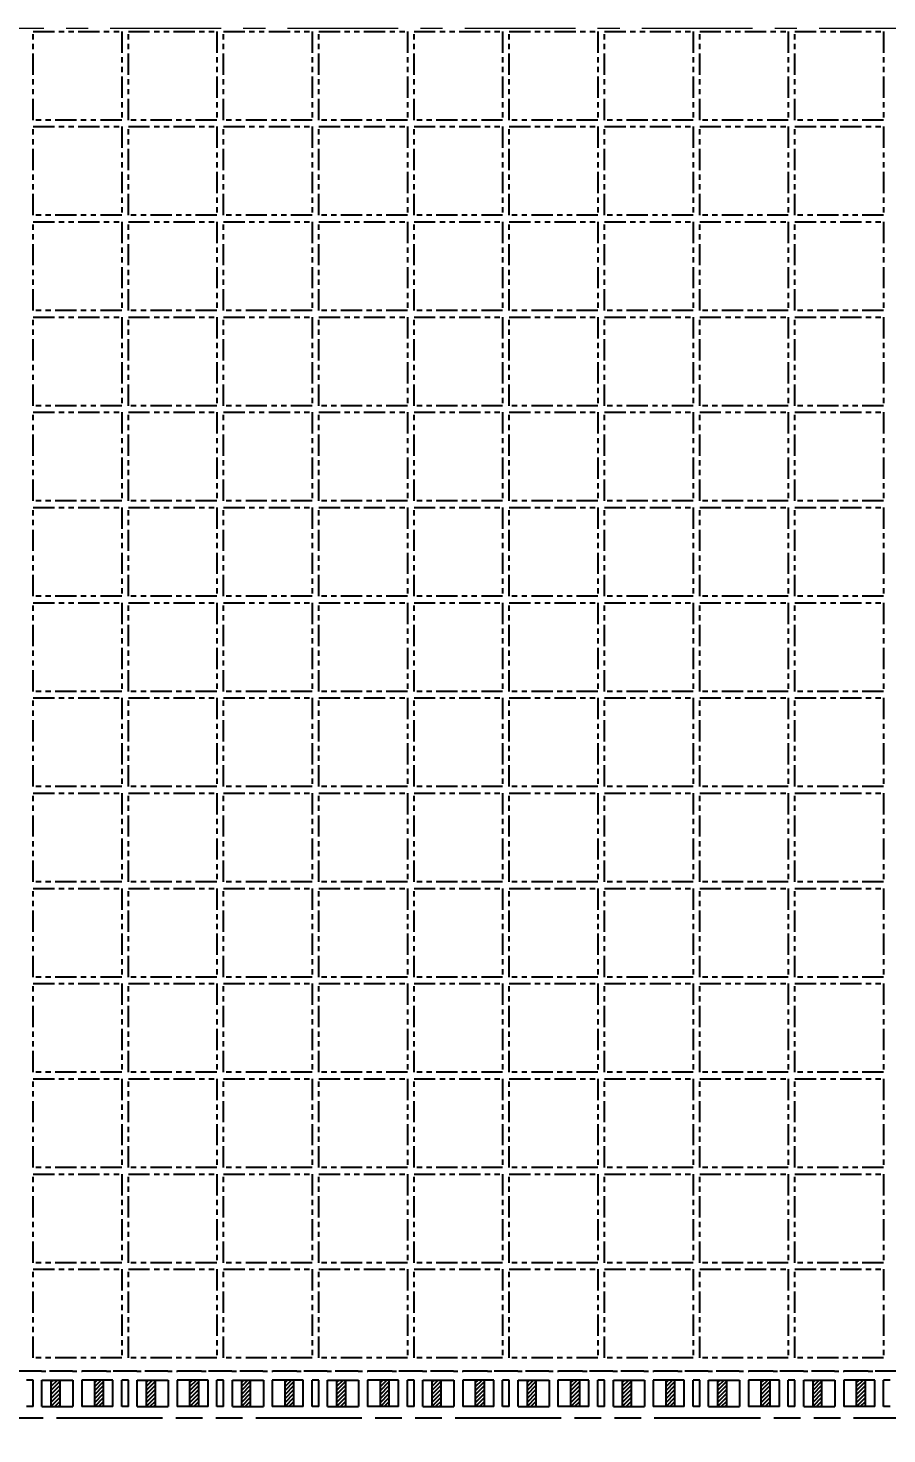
# Model space of a CAD drawing. Extents: x -338 to -53, y 67 to 196.
# Drawn here: x -192.48 to -173.09, y 116.31 to 148.05 of the extents above; entities that cross this region are included whole.
import ezdxf

# ---------------------------------------------------------------- set-up
doc = ezdxf.new("R2010")
doc.units = 0
for name, pattern in [('ACAD_ISO09W100', [45, 24, -3, 6, -3, 6, -3]), ('CENTER', [2, 1.25, -0.25, 0.25, -0.25]), ('HIDDEN', [0.375, 0.25, -0.125])]:
    doc.linetypes.add(name, pattern=pattern)
doc.layers.add('Center', color=1, linetype='CENTER', lineweight=0)
for name, color, linetype in [('dimension', 3, 'Continuous'), ('Etched Area', 4, 'Continuous'), ('Hidden', 4, 'HIDDEN'), ('Molding Line', 5, 'ACAD_ISO09W100'), ('PKG Line', 2, 'ACAD_ISO09W100')]:
    doc.layers.add(name, color=color, linetype=linetype)
doc.styles.add('SIMPLEX', font='SIMPLEX')
doc.dimstyles.new('1', dxfattribs={"dimtxt": 1, "dimasz": 1, "dimexe": 0.3, "dimexo": 0.3, "dimgap": 0.3, "dimtad": 0, "dimdec": 3, "dimzin": 1, "dimdsep": 46, "dimtxsty": 'SIMPLEX', "dimcen": 0, "dimclrd": 256, "dimclre": 256, "dimclrt": 7, "dimadec": 0, "dimazin": 1, "dimtm": 1.25, "dimtfac": 1, "dimtdec": 3, "dimtmove": 0, "dimatfit": 0, "dimfxl": 1, "dimtolj": 1, "dimtzin": 0, "dimlwd": -1, "dimlwe": -1, "dimarcsym": 1})
pattern_1 = [(45, (346.30187, 309.09846), (-0.0449012806, 0.0449012806), [])]
pattern_2 = [(45, (348.45187, 309.09846), (-0.0449012806, 0.0449012806), [])]
pattern_3 = [(45, (350.60187, 309.09846), (-0.0449012806, 0.0449012806), [])]
pattern_4 = [(45, (352.75187, 309.09846), (-0.0449012806, 0.0449012806), [])]
pattern_5 = [(45, (354.90187, 309.09846), (-0.0449012806, 0.0449012806), [])]
pattern_6 = [(45, (357.05187, 309.09846), (-0.0449012806, 0.0449012806), [])]
pattern_7 = [(45, (359.20187, 309.09846), (-0.0449012806, 0.0449012806), [])]
pattern_8 = [(45, (361.35187, 309.09846), (-0.0449012806, 0.0449012806), [])]
pattern_9 = [(45, (363.50187, 309.09846), (-0.0449012806, 0.0449012806), [])]

# ---------------------------------------------------------------- blocks, each defined once
blk = doc.blocks.new('*D4')
at = {"layer": 'Defpoints', "color": 0, "transparency": 16777216}
for p in [(2420.128, 1904.188), (2660.578, 1904.154), (2660.578, 1884.768)]:
    blk.add_point(p, dxfattribs=at)
at = {"layer": 'dimension', "transparency": 16777216}
for p, q in [((2420.128, 1903.888), (2420.128, 1884.468)), ((2660.578, 1903.854), (2660.578, 1884.468)), ((2421.128, 1884.768), (2534.356, 1884.768)), ((2659.578, 1884.768), (2551.099, 1884.768))]:
    blk.add_line(p, q, dxfattribs=at)
for points in [[(2421.128, 1884.935), (2421.128, 1884.602), (2420.128, 1884.768)], [(2659.578, 1884.935), (2659.578, 1884.602), (2660.578, 1884.768)]]:
    blk.add_solid(points, dxfattribs=at)
at = {"layer": 'dimension', "color": 7, "transparency": 16777216, "insert": (2542.728, 1884.768), "char_height": 1, "attachment_point": 5, "style": 'SIMPLEX'}
blk.add_mtext('\\A1;240.450 (MOLD LINE)', dxfattribs=at)
blk = doc.blocks.new('*D15')
at = {"layer": 'Defpoints', "color": 0, "transparency": 16777216}
for p in [(2540.353, 1935.274), (2664.686, 1935.274), (2673.632, 1935.274)]:
    blk.add_point(p, dxfattribs=at)
at = {"layer": 'dimension', "transparency": 16777216}
blk.add_line((2664.986, 1935.274), (2673.632, 1935.274), dxfattribs=at)
at = {"layer": 'dimension', "color": 7, "transparency": 16777216, "insert": (2675.932, 1935.274), "char_height": 1, "attachment_point": 5, "style": 'SIMPLEX'}
blk.add_mtext('\\A1;0.000', dxfattribs=at)
blk = doc.blocks.new('*D31')
at = {"layer": 'Defpoints', "color": 0, "transparency": 16777216}
for p in [(2665.926, 1949.274), (2673.632, 1949.274), (2540.353, 1935.274)]:
    blk.add_point(p, dxfattribs=at)
at = {"layer": 'dimension', "transparency": 16777216}
blk.add_line((2666.226, 1949.274), (2673.632, 1949.274), dxfattribs=at)
at = {"layer": 'dimension', "color": 7, "transparency": 16777216, "insert": (2676.313, 1949.274), "char_height": 1, "attachment_point": 5, "style": 'SIMPLEX'}
blk.add_mtext('\\A1;14.000', dxfattribs=at)
blk = doc.blocks.new('*D32')
at = {"layer": 'Defpoints', "color": 0, "transparency": 16777216}
for p in [(2665.965, 1963.274), (2673.632, 1963.274), (2540.353, 1935.274)]:
    blk.add_point(p, dxfattribs=at)
at = {"layer": 'dimension', "transparency": 16777216}
blk.add_line((2666.265, 1963.274), (2673.632, 1963.274), dxfattribs=at)
at = {"layer": 'dimension', "color": 7, "transparency": 16777216, "insert": (2676.408, 1963.274), "char_height": 1, "attachment_point": 5, "style": 'SIMPLEX'}
blk.add_mtext('\\A1;28.000', dxfattribs=at)
blk = doc.blocks.new('*D33')
at = {"layer": 'Defpoints', "color": 0, "transparency": 16777216}
for p in [(2659.788, 1966.099), (2673.632, 1966.099), (2540.353, 1935.274)]:
    blk.add_point(p, dxfattribs=at)
at = {"layer": 'dimension', "transparency": 16777216}
blk.add_line((2660.088, 1966.099), (2673.632, 1966.099), dxfattribs=at)
at = {"layer": 'dimension', "color": 7, "transparency": 16777216, "insert": (2676.408, 1966.099), "char_height": 1, "attachment_point": 5, "style": 'SIMPLEX'}
blk.add_mtext('\\A1;30.825', dxfattribs=at)
blk = doc.blocks.new('*D34')
at = {"layer": 'Defpoints', "color": 0, "transparency": 16777216}
for p in [(2540.353, 1935.274), (2665.908, 1921.274), (2673.632, 1921.274)]:
    blk.add_point(p, dxfattribs=at)
at = {"layer": 'dimension', "transparency": 16777216}
blk.add_line((2666.208, 1921.274), (2673.632, 1921.274), dxfattribs=at)
at = {"layer": 'dimension', "color": 7, "transparency": 16777216, "insert": (2676.313, 1921.274), "char_height": 1, "attachment_point": 5, "style": 'SIMPLEX'}
blk.add_mtext('\\A1;14.000', dxfattribs=at)
blk = doc.blocks.new('*D35')
at = {"layer": 'Defpoints', "color": 0, "transparency": 16777216}
for p in [(2540.353, 1935.274), (2665.922, 1907.274), (2673.632, 1907.274)]:
    blk.add_point(p, dxfattribs=at)
at = {"layer": 'dimension', "transparency": 16777216}
blk.add_line((2666.222, 1907.274), (2673.632, 1907.274), dxfattribs=at)
at = {"layer": 'dimension', "color": 7, "transparency": 16777216, "insert": (2676.408, 1907.274), "char_height": 1, "attachment_point": 5, "style": 'SIMPLEX'}
blk.add_mtext('\\A1;28.000', dxfattribs=at)
blk = doc.blocks.new('*D45')
at = {"layer": 'Defpoints', "color": 0, "transparency": 16777216}
for p in [(2540.353, 1935.274), (2548.853, 1900.889), (2549.849, 1893.012)]:
    blk.add_point(p, dxfattribs=at)
at = {"layer": 'dimension', "transparency": 16777216}
for p, q in [((2548.853, 1900.589), (2548.853, 1897.012)), ((2548.853, 1897.012), (2549.849, 1895.012)), ((2549.849, 1895.012), (2549.849, 1893.012))]:
    blk.add_line(p, q, dxfattribs=at)
at = {"layer": 'dimension', "color": 7, "transparency": 16777216, "insert": (2549.849, 1890.712), "char_height": 1, "attachment_point": 5, "rotation": 90, "style": 'SIMPLEX'}
blk.add_mtext('\\A1;8.500', dxfattribs=at)
blk = doc.blocks.new('*D46')
at = {"layer": 'Defpoints', "color": 0, "transparency": 16777216}
for p in [(2540.353, 1935.274), (2595.853, 1900.925), (2595.853, 1893.012)]:
    blk.add_point(p, dxfattribs=at)
at = {"layer": 'dimension', "transparency": 16777216}
blk.add_line((2595.853, 1900.625), (2595.853, 1893.012), dxfattribs=at)
at = {"layer": 'dimension', "color": 7, "transparency": 16777216, "insert": (2595.853, 1890.236), "char_height": 1, "attachment_point": 5, "rotation": 90, "style": 'SIMPLEX'}
blk.add_mtext('\\A1;55.500', dxfattribs=at)
blk = doc.blocks.new('*D47')
at = {"layer": 'Defpoints', "color": 0, "transparency": 16777216}
for p in [(2540.353, 1935.274), (2609.353, 1900.893), (2609.353, 1893.012)]:
    blk.add_point(p, dxfattribs=at)
at = {"layer": 'dimension', "transparency": 16777216}
blk.add_line((2609.353, 1900.593), (2609.353, 1893.012), dxfattribs=at)
at = {"layer": 'dimension', "color": 7, "transparency": 16777216, "insert": (2609.353, 1890.236), "char_height": 1, "attachment_point": 5, "rotation": 90, "style": 'SIMPLEX'}
blk.add_mtext('\\A1;69.000', dxfattribs=at)
blk = doc.blocks.new('*D48')
at = {"layer": 'Defpoints', "color": 0, "transparency": 16777216}
for p in [(2540.353, 1935.274), (2609.853, 1900.91), (2611.024, 1893.012)]:
    blk.add_point(p, dxfattribs=at)
at = {"layer": 'dimension', "transparency": 16777216}
for p, q in [((2609.853, 1900.61), (2609.853, 1897.012)), ((2609.853, 1897.012), (2611.024, 1895.012)), ((2611.024, 1895.012), (2611.024, 1893.012))]:
    blk.add_line(p, q, dxfattribs=at)
at = {"layer": 'dimension', "color": 7, "transparency": 16777216, "insert": (2611.024, 1890.236), "char_height": 1, "attachment_point": 5, "rotation": 90, "style": 'SIMPLEX'}
blk.add_mtext('\\A1;69.500', dxfattribs=at)
blk = doc.blocks.new('*D49')
at = {"layer": 'Defpoints', "color": 0, "transparency": 16777216}
for p in [(2540.353, 1935.274), (2656.853, 1900.932), (2656.853, 1893.012)]:
    blk.add_point(p, dxfattribs=at)
at = {"layer": 'dimension', "transparency": 16777216}
blk.add_line((2656.853, 1900.632), (2656.853, 1893.012), dxfattribs=at)
at = {"layer": 'dimension', "color": 7, "transparency": 16777216, "insert": (2656.853, 1889.95), "char_height": 1, "attachment_point": 5, "rotation": 90, "style": 'SIMPLEX'}
blk.add_mtext('\\A1;116.500', dxfattribs=at)
blk = doc.blocks.new('*D50')
at = {"layer": 'Defpoints', "color": 0, "transparency": 16777216}
for p in [(2540.353, 1935.274), (2659.678, 1904.294), (2659.679, 1893.012)]:
    blk.add_point(p, dxfattribs=at)
at = {"layer": 'dimension', "transparency": 16777216}
for p, q in [((2659.678, 1903.994), (2659.678, 1897.012)), ((2659.678, 1897.012), (2659.679, 1895.012)), ((2659.679, 1895.012), (2659.679, 1893.012))]:
    blk.add_line(p, q, dxfattribs=at)
at = {"layer": 'dimension', "color": 7, "transparency": 16777216, "insert": (2659.679, 1889.95), "char_height": 1, "attachment_point": 5, "rotation": 90, "style": 'SIMPLEX'}
blk.add_mtext('\\A1;119.325', dxfattribs=at)
blk = doc.blocks.new('*D60')
at = {"layer": 'Defpoints', "color": 0, "transparency": 16777216}
for p in [(2540.353, 1935.274), (2582.278, 1904.306), (2582.289, 1893.012)]:
    blk.add_point(p, dxfattribs=at)
at = {"layer": 'dimension', "transparency": 16777216}
for p, q in [((2582.278, 1904.006), (2582.278, 1897.012)), ((2582.278, 1897.012), (2582.289, 1895.012)), ((2582.289, 1895.012), (2582.289, 1893.012))]:
    blk.add_line(p, q, dxfattribs=at)
at = {"layer": 'dimension', "color": 7, "transparency": 16777216, "insert": (2582.289, 1890.331), "char_height": 1, "attachment_point": 5, "rotation": 90, "style": 'SIMPLEX'}
blk.add_mtext('\\A1;41.925', dxfattribs=at)
blk = doc.blocks.new('*D61')
at = {"layer": 'Defpoints', "color": 0, "transparency": 16777216}
for p in [(2540.353, 1935.274), (2636.028, 1904.31), (2636.035, 1893.012)]:
    blk.add_point(p, dxfattribs=at)
at = {"layer": 'dimension', "transparency": 16777216}
for p, q in [((2636.028, 1904.01), (2636.028, 1897.012)), ((2636.028, 1897.012), (2636.035, 1895.012)), ((2636.035, 1895.012), (2636.035, 1893.012))]:
    blk.add_line(p, q, dxfattribs=at)
at = {"layer": 'dimension', "color": 7, "transparency": 16777216, "insert": (2636.035, 1890.236), "char_height": 1, "attachment_point": 5, "rotation": 90, "style": 'SIMPLEX'}
blk.add_mtext('\\A1;95.675', dxfattribs=at)
blk = doc.blocks.new('*D62')
at = {"layer": 'Defpoints', "color": 0, "transparency": 16777216}
for p in [(2636.006, 1977.057), (2636.028, 1966.211), (2540.353, 1935.274)]:
    blk.add_point(p, dxfattribs=at)
at = {"layer": 'dimension', "transparency": 16777216}
for p, q in [((2636.006, 1975.057), (2636.006, 1977.057)), ((2636.028, 1973.057), (2636.006, 1975.057)), ((2636.028, 1966.511), (2636.028, 1973.057))]:
    blk.add_line(p, q, dxfattribs=at)
at = {"layer": 'dimension', "color": 7, "transparency": 16777216, "insert": (2636.006, 1979.833), "char_height": 1, "attachment_point": 5, "rotation": 90, "style": 'SIMPLEX'}
blk.add_mtext('\\A1;95.675', dxfattribs=at)
blk = doc.blocks.new('*D63')
at = {"layer": 'Defpoints', "color": 0, "transparency": 16777216}
for p in [(2582.278, 1977.057), (2582.278, 1966.192), (2540.353, 1935.274)]:
    blk.add_point(p, dxfattribs=at)
at = {"layer": 'dimension', "transparency": 16777216}
for p, q in [((2582.278, 1975.057), (2582.278, 1977.057)), ((2582.278, 1973.057), (2582.278, 1975.057)), ((2582.278, 1966.492), (2582.278, 1973.057))]:
    blk.add_line(p, q, dxfattribs=at)
at = {"layer": 'dimension', "color": 7, "transparency": 16777216, "insert": (2582.278, 1979.738), "char_height": 1, "attachment_point": 5, "rotation": 90, "style": 'SIMPLEX'}
blk.add_mtext('\\A1;41.925', dxfattribs=at)
blk = doc.blocks.new('*D66')
at = {"layer": 'Defpoints', "color": 0, "transparency": 16777216}
for p in [(2540.353, 1935.274), (2659.827, 1904.449), (2673.632, 1904.449)]:
    blk.add_point(p, dxfattribs=at)
at = {"layer": 'dimension', "transparency": 16777216}
blk.add_line((2660.127, 1904.449), (2673.632, 1904.449), dxfattribs=at)
at = {"layer": 'dimension', "color": 7, "transparency": 16777216, "insert": (2676.408, 1904.449), "char_height": 1, "attachment_point": 5, "style": 'SIMPLEX'}
blk.add_mtext('\\A1;30.825', dxfattribs=at)

msp = doc.modelspace()

# ---------------------------------------------------------------- hatches: boundary and pattern name
at = {"layer": 'Etched Area'}
h = msp.add_hatch(dxfattribs=at)
h.set_pattern_fill('ANSI31', color=256, scale=0.02)
h.set_pattern_definition(pattern_1)
h.paths.add_polyline_path([(-191.7555, 117.5277), (-191.9555, 117.5277), (-191.9555, 116.9277), (-191.7555, 116.9277)])
h = msp.add_hatch(dxfattribs=at)
h.set_pattern_fill('ANSI31', color=256, scale=0.02)
h.set_pattern_definition(pattern_1)
h.paths.add_polyline_path([(-190.7755, 117.5277), (-190.9755, 117.5277), (-190.9755, 116.9277), (-190.7755, 116.9277)])
h = msp.add_hatch(dxfattribs=at)
h.set_pattern_fill('ANSI31', color=256, scale=0.02)
h.set_pattern_definition(pattern_2)
h.paths.add_polyline_path([(-189.6055, 117.5277), (-189.8055, 117.5277), (-189.8055, 116.9277), (-189.6055, 116.9277)])
h = msp.add_hatch(dxfattribs=at)
h.set_pattern_fill('ANSI31', color=256, scale=0.02)
h.set_pattern_definition(pattern_2)
h.paths.add_polyline_path([(-188.6255, 117.5277), (-188.8255, 117.5277), (-188.8255, 116.9277), (-188.6255, 116.9277)])
h = msp.add_hatch(dxfattribs=at)
h.set_pattern_fill('ANSI31', color=256, scale=0.02)
h.set_pattern_definition(pattern_3)
h.paths.add_polyline_path([(-187.4555, 117.5277), (-187.6555, 117.5277), (-187.6555, 116.9277), (-187.4555, 116.9277)])
h = msp.add_hatch(dxfattribs=at)
h.set_pattern_fill('ANSI31', color=256, scale=0.02)
h.set_pattern_definition(pattern_3)
h.paths.add_polyline_path([(-186.4755, 117.5277), (-186.6755, 117.5277), (-186.6755, 116.9277), (-186.4755, 116.9277)])
h = msp.add_hatch(dxfattribs=at)
h.set_pattern_fill('ANSI31', color=256, scale=0.02)
h.set_pattern_definition(pattern_4)
h.paths.add_polyline_path([(-185.3055, 117.5277), (-185.5055, 117.5277), (-185.5055, 116.9277), (-185.3055, 116.9277)])
h = msp.add_hatch(dxfattribs=at)
h.set_pattern_fill('ANSI31', color=256, scale=0.02)
h.set_pattern_definition(pattern_4)
h.paths.add_polyline_path([(-184.3255, 117.5277), (-184.5255, 117.5277), (-184.5255, 116.9277), (-184.3255, 116.9277)])
h = msp.add_hatch(dxfattribs=at)
h.set_pattern_fill('ANSI31', color=256, scale=0.02)
h.set_pattern_definition(pattern_5)
h.paths.add_polyline_path([(-183.1555, 117.5277), (-183.3555, 117.5277), (-183.3555, 116.9277), (-183.1555, 116.9277)])
h = msp.add_hatch(dxfattribs=at)
h.set_pattern_fill('ANSI31', color=256, scale=0.02)
h.set_pattern_definition(pattern_5)
h.paths.add_polyline_path([(-182.1755, 117.5277), (-182.3755, 117.5277), (-182.3755, 116.9277), (-182.1755, 116.9277)])
h = msp.add_hatch(dxfattribs=at)
h.set_pattern_fill('ANSI31', color=256, scale=0.02)
h.set_pattern_definition(pattern_6)
h.paths.add_polyline_path([(-181.0055, 117.5277), (-181.2055, 117.5277), (-181.2055, 116.9277), (-181.0055, 116.9277)])
h = msp.add_hatch(dxfattribs=at)
h.set_pattern_fill('ANSI31', color=256, scale=0.02)
h.set_pattern_definition(pattern_6)
h.paths.add_polyline_path([(-180.0255, 117.5277), (-180.2255, 117.5277), (-180.2255, 116.9277), (-180.0255, 116.9277)])
h = msp.add_hatch(dxfattribs=at)
h.set_pattern_fill('ANSI31', color=256, scale=0.02)
h.set_pattern_definition(pattern_7)
h.paths.add_polyline_path([(-178.8555, 117.5277), (-179.0555, 117.5277), (-179.0555, 116.9277), (-178.8555, 116.9277)])
h = msp.add_hatch(dxfattribs=at)
h.set_pattern_fill('ANSI31', color=256, scale=0.02)
h.set_pattern_definition(pattern_7)
h.paths.add_polyline_path([(-177.8755, 117.5277), (-178.0755, 117.5277), (-178.0755, 116.9277), (-177.8755, 116.9277)])
h = msp.add_hatch(dxfattribs=at)
h.set_pattern_fill('ANSI31', color=256, scale=0.02)
h.set_pattern_definition(pattern_8)
h.paths.add_polyline_path([(-176.7055, 117.5277), (-176.9055, 117.5277), (-176.9055, 116.9277), (-176.7055, 116.9277)])
h = msp.add_hatch(dxfattribs=at)
h.set_pattern_fill('ANSI31', color=256, scale=0.02)
h.set_pattern_definition(pattern_8)
h.paths.add_polyline_path([(-175.7255, 117.5277), (-175.9255, 117.5277), (-175.9255, 116.9277), (-175.7255, 116.9277)])
h = msp.add_hatch(dxfattribs=at)
h.set_pattern_fill('ANSI31', color=256, scale=0.02)
h.set_pattern_definition(pattern_9)
h.paths.add_polyline_path([(-174.5555, 117.5277), (-174.7555, 117.5277), (-174.7555, 116.9277), (-174.5555, 116.9277)])
h = msp.add_hatch(dxfattribs=at)
h.set_pattern_fill('ANSI31', color=256, scale=0.02)
h.set_pattern_definition(pattern_9)
h.paths.add_polyline_path([(-173.5755, 117.5277), (-173.7755, 117.5277), (-173.7755, 116.9277), (-173.5755, 116.9277)])

# ---------------------------------------------------------------- linework, layer by layer
for p, q in [((-192.1755, 117.7277), (-192.7055, 117.7277)), ((-192.3655, 117.5277), (-192.5155, 117.5277)), ((-192.3655, 116.9277), (-192.3655, 117.5277)), ((-192.1655, 116.9277), (-192.1655, 117.5277)), ((-192.1655, 117.5277), (-191.4655, 117.5277)), ((-191.4755, 117.7277), (-191.9955, 117.7277)), ((-191.9555, 116.9277), (-191.9555, 117.5277)), ((-191.7555, 116.9277), (-191.7555, 117.5277)), ((-191.4655, 117.5277), (-191.4655, 116.9277)), ((-190.5655, 117.5277), (-191.2655, 117.5277)), ((-191.2655, 117.5277), (-191.2655, 116.9277)), ((-190.7105, 117.7277), (-191.2555, 117.7277)), ((-190.9755, 116.9277), (-190.9755, 117.5277)), ((-190.7755, 116.9277), (-190.7755, 117.5277)), ((-190.5655, 116.9277), (-190.5655, 117.5277)), ((-190.0255, 117.7277), (-190.5555, 117.7277)), ((-190.2155, 117.5277), (-190.3655, 117.5277)), ((-190.3655, 116.9277), (-190.3655, 117.5277)), ((-190.2155, 116.9277), (-190.2155, 117.5277)), ((-190.0155, 116.9277), (-190.0155, 117.5277)), ((-190.0155, 117.5277), (-189.3155, 117.5277)), ((-189.3255, 117.7277), (-189.8455, 117.7277)), ((-189.8055, 116.9277), (-189.8055, 117.5277)), ((-189.6055, 116.9277), (-189.6055, 117.5277)), ((-189.3155, 117.5277), (-189.3155, 116.9277)), ((-188.4155, 117.5277), (-189.1155, 117.5277)), ((-189.1155, 117.5277), (-189.1155, 116.9277)), ((-188.5605, 117.7277), (-189.1055, 117.7277)), ((-188.8255, 116.9277), (-188.8255, 117.5277)), ((-188.6255, 116.9277), (-188.6255, 117.5277)), ((-188.4155, 116.9277), (-188.4155, 117.5277)), ((-187.8755, 117.7277), (-188.4055, 117.7277)), ((-188.0655, 117.5277), (-188.2155, 117.5277)), ((-188.2155, 116.9277), (-188.2155, 117.5277)), ((-188.0655, 116.9277), (-188.0655, 117.5277)), ((-187.8655, 116.9277), (-187.8655, 117.5277)), ((-187.8655, 117.5277), (-187.1655, 117.5277)), ((-187.1755, 117.7277), (-187.6955, 117.7277)), ((-187.6555, 116.9277), (-187.6555, 117.5277)), ((-187.4555, 116.9277), (-187.4555, 117.5277)), ((-187.1655, 117.5277), (-187.1655, 116.9277)), ((-186.2655, 117.5277), (-186.9655, 117.5277)), ((-186.9655, 117.5277), (-186.9655, 116.9277)), ((-186.4105, 117.7277), (-186.9555, 117.7277)), ((-186.6755, 116.9277), (-186.6755, 117.5277)), ((-186.4755, 116.9277), (-186.4755, 117.5277)), ((-186.2655, 116.9277), (-186.2655, 117.5277)), ((-185.7255, 117.7277), (-186.2555, 117.7277)), ((-185.9155, 117.5277), (-186.0655, 117.5277)), ((-186.0655, 116.9277), (-186.0655, 117.5277)), ((-185.9155, 116.9277), (-185.9155, 117.5277)), ((-185.7155, 116.9277), (-185.7155, 117.5277)), ((-185.7155, 117.5277), (-185.0155, 117.5277)), ((-185.0255, 117.7277), (-185.5455, 117.7277)), ((-185.5055, 116.9277), (-185.5055, 117.5277)), ((-185.3055, 116.9277), (-185.3055, 117.5277)), ((-185.0155, 117.5277), (-185.0155, 116.9277)), ((-184.1155, 117.5277), (-184.8155, 117.5277)), ((-184.8155, 117.5277), (-184.8155, 116.9277)), ((-184.2605, 117.7277), (-184.8055, 117.7277)), ((-184.5255, 116.9277), (-184.5255, 117.5277)), ((-184.3255, 116.9277), (-184.3255, 117.5277)), ((-184.1155, 116.9277), (-184.1155, 117.5277)), ((-183.5755, 117.7277), (-184.1055, 117.7277)), ((-183.7655, 117.5277), (-183.9155, 117.5277)), ((-183.9155, 116.9277), (-183.9155, 117.5277)), ((-183.7655, 116.9277), (-183.7655, 117.5277)), ((-183.5655, 116.9277), (-183.5655, 117.5277)), ((-183.5655, 117.5277), (-182.8655, 117.5277)), ((-182.8755, 117.7277), (-183.3955, 117.7277)), ((-183.3555, 116.9277), (-183.3555, 117.5277)), ((-183.1555, 116.9277), (-183.1555, 117.5277)), ((-182.8655, 117.5277), (-182.8655, 116.9277)), ((-181.9655, 117.5277), (-182.6655, 117.5277)), ((-182.6655, 117.5277), (-182.6655, 116.9277)), ((-182.1105, 117.7277), (-182.6555, 117.7277)), ((-182.3755, 116.9277), (-182.3755, 117.5277)), ((-182.1755, 116.9277), (-182.1755, 117.5277)), ((-181.9655, 116.9277), (-181.9655, 117.5277)), ((-181.4255, 117.7277), (-181.9555, 117.7277)), ((-181.6155, 117.5277), (-181.7655, 117.5277)), ((-181.7655, 116.9277), (-181.7655, 117.5277)), ((-181.6155, 116.9277), (-181.6155, 117.5277)), ((-181.4155, 116.9277), (-181.4155, 117.5277)), ((-181.4155, 117.5277), (-180.7155, 117.5277)), ((-180.7255, 117.7277), (-181.2455, 117.7277)), ((-181.2055, 116.9277), (-181.2055, 117.5277)), ((-181.0055, 116.9277), (-181.0055, 117.5277)), ((-180.7155, 117.5277), (-180.7155, 116.9277)), ((-179.8155, 117.5277), (-180.5155, 117.5277)), ((-180.5155, 117.5277), (-180.5155, 116.9277)), ((-179.9605, 117.7277), (-180.5055, 117.7277)), ((-180.2255, 116.9277), (-180.2255, 117.5277)), ((-180.0255, 116.9277), (-180.0255, 117.5277)), ((-179.8155, 116.9277), (-179.8155, 117.5277)), ((-179.2755, 117.7277), (-179.8055, 117.7277)), ((-179.4655, 117.5277), (-179.6155, 117.5277)), ((-179.6155, 116.9277), (-179.6155, 117.5277)), ((-179.4655, 116.9277), (-179.4655, 117.5277)), ((-179.2655, 116.9277), (-179.2655, 117.5277)), ((-179.2655, 117.5277), (-178.5655, 117.5277)), ((-178.5755, 117.7277), (-179.0955, 117.7277)), ((-179.0555, 116.9277), (-179.0555, 117.5277)), ((-178.8555, 116.9277), (-178.8555, 117.5277)), ((-178.5655, 117.5277), (-178.5655, 116.9277)), ((-177.6655, 117.5277), (-178.3655, 117.5277)), ((-178.3655, 117.5277), (-178.3655, 116.9277)), ((-177.8105, 117.7277), (-178.3555, 117.7277)), ((-178.0755, 116.9277), (-178.0755, 117.5277)), ((-177.8755, 116.9277), (-177.8755, 117.5277)), ((-177.6655, 116.9277), (-177.6655, 117.5277)), ((-177.1255, 117.7277), (-177.6555, 117.7277)), ((-177.3155, 117.5277), (-177.4655, 117.5277)), ((-177.4655, 116.9277), (-177.4655, 117.5277)), ((-177.3155, 116.9277), (-177.3155, 117.5277)), ((-177.1155, 116.9277), (-177.1155, 117.5277)), ((-177.1155, 117.5277), (-176.4155, 117.5277)), ((-176.4255, 117.7277), (-176.9455, 117.7277)), ((-176.9055, 116.9277), (-176.9055, 117.5277)), ((-176.7055, 116.9277), (-176.7055, 117.5277)), ((-176.4155, 117.5277), (-176.4155, 116.9277)), ((-175.5155, 117.5277), (-176.2155, 117.5277)), ((-176.2155, 117.5277), (-176.2155, 116.9277)), ((-175.6605, 117.7277), (-176.2055, 117.7277)), ((-175.9255, 116.9277), (-175.9255, 117.5277)), ((-175.7255, 116.9277), (-175.7255, 117.5277)), ((-175.5155, 116.9277), (-175.5155, 117.5277)), ((-174.9755, 117.7277), (-175.5055, 117.7277)), ((-175.1655, 117.5277), (-175.3155, 117.5277)), ((-175.3155, 116.9277), (-175.3155, 117.5277)), ((-175.1655, 116.9277), (-175.1655, 117.5277)), ((-174.9655, 116.9277), (-174.9655, 117.5277)), ((-174.9655, 117.5277), (-174.2655, 117.5277)), ((-174.2755, 117.7277), (-174.7955, 117.7277)), ((-174.7555, 116.9277), (-174.7555, 117.5277)), ((-174.5555, 116.9277), (-174.5555, 117.5277)), ((-174.2655, 117.5277), (-174.2655, 116.9277)), ((-173.3655, 117.5277), (-174.0655, 117.5277)), ((-174.0655, 117.5277), (-174.0655, 116.9277)), ((-173.5105, 117.7277), (-174.0555, 117.7277)), ((-173.7755, 116.9277), (-173.7755, 117.5277)), ((-173.5755, 116.9277), (-173.5755, 117.5277)), ((-173.3655, 116.9277), (-173.3655, 117.5277)), ((-172.8255, 117.7277), (-173.3555, 117.7277)), ((-173.0155, 117.5277), (-173.1655, 117.5277)), ((-173.1655, 116.9277), (-173.1655, 117.5277)), ((-192.3655, 116.9277), (-192.5155, 116.9277)), ((-192.1655, 116.9277), (-191.4655, 116.9277)), ((-190.5655, 116.9277), (-191.2655, 116.9277)), ((-190.2155, 116.9277), (-190.3655, 116.9277)), ((-190.0155, 116.9277), (-189.3155, 116.9277)), ((-188.4155, 116.9277), (-189.1155, 116.9277)), ((-188.0655, 116.9277), (-188.2155, 116.9277)), ((-187.8655, 116.9277), (-187.1655, 116.9277)), ((-186.2655, 116.9277), (-186.9655, 116.9277)), ((-185.9155, 116.9277), (-186.0655, 116.9277)), ((-185.7155, 116.9277), (-185.0155, 116.9277)), ((-184.1155, 116.9277), (-184.8155, 116.9277)), ((-183.7655, 116.9277), (-183.9155, 116.9277)), ((-183.5655, 116.9277), (-182.8655, 116.9277)), ((-181.9655, 116.9277), (-182.6655, 116.9277)), ((-181.6155, 116.9277), (-181.7655, 116.9277)), ((-181.4155, 116.9277), (-180.7155, 116.9277)), ((-179.8155, 116.9277), (-180.5155, 116.9277)), ((-179.4655, 116.9277), (-179.6155, 116.9277)), ((-179.2655, 116.9277), (-178.5655, 116.9277)), ((-177.6655, 116.9277), (-178.3655, 116.9277)), ((-177.3155, 116.9277), (-177.4655, 116.9277)), ((-177.1155, 116.9277), (-176.4155, 116.9277)), ((-175.5155, 116.9277), (-176.2155, 116.9277)), ((-175.1655, 116.9277), (-175.3155, 116.9277)), ((-174.9655, 116.9277), (-174.2655, 116.9277)), ((-173.3655, 116.9277), (-174.0655, 116.9277)), ((-173.0155, 116.9277), (-173.1655, 116.9277))]:
    msp.add_line(p, q)
at = {"layer": 'Center', "ltscale": 2}
msp.add_line((-326.6222, 148.0527), (-77.6088, 148.0527), dxfattribs=at)
at = {"layer": 'Hidden', "ltscale": 0.3}
for p, q in [((-192.1755, 117.7277), (-191.9955, 117.7277)), ((-191.4755, 117.7277), (-191.2555, 117.7277)), ((-190.7105, 117.7277), (-190.5555, 117.7277)), ((-190.0255, 117.7277), (-189.8455, 117.7277)), ((-189.3255, 117.7277), (-189.1055, 117.7277)), ((-188.5605, 117.7277), (-188.4055, 117.7277)), ((-187.8755, 117.7277), (-187.6955, 117.7277)), ((-187.1755, 117.7277), (-186.9555, 117.7277)), ((-186.4105, 117.7277), (-186.2555, 117.7277)), ((-185.7255, 117.7277), (-185.5455, 117.7277)), ((-185.0255, 117.7277), (-184.8055, 117.7277)), ((-184.2605, 117.7277), (-184.1055, 117.7277)), ((-183.5755, 117.7277), (-183.3955, 117.7277)), ((-182.8755, 117.7277), (-182.6555, 117.7277)), ((-182.1105, 117.7277), (-181.9555, 117.7277)), ((-181.4255, 117.7277), (-181.2455, 117.7277)), ((-180.7255, 117.7277), (-180.5055, 117.7277)), ((-179.9605, 117.7277), (-179.8055, 117.7277)), ((-179.2755, 117.7277), (-179.0955, 117.7277)), ((-178.5755, 117.7277), (-178.3555, 117.7277)), ((-177.8105, 117.7277), (-177.6555, 117.7277)), ((-177.1255, 117.7277), (-176.9455, 117.7277)), ((-176.4255, 117.7277), (-176.2055, 117.7277)), ((-175.6605, 117.7277), (-175.5055, 117.7277)), ((-174.9755, 117.7277), (-174.7955, 117.7277)), ((-174.2755, 117.7277), (-174.0555, 117.7277)), ((-173.5105, 117.7277), (-173.3555, 117.7277))]:
    msp.add_line(p, q, dxfattribs=at)
at = {"layer": 'Molding Line', "ltscale": 0.1}
msp.add_line((-322.3405, 116.6777), (-81.8905, 116.6777), dxfattribs=at)
at = {"layer": 'PKG Line', "ltscale": 0.02}
for points in [[(-192.3655, 147.9777), (-190.3655, 147.9777), (-190.3655, 145.9777), (-192.3655, 145.9777)], [(-190.2155, 147.9777), (-188.2155, 147.9777), (-188.2155, 145.9777), (-190.2155, 145.9777)], [(-188.0655, 147.9777), (-186.0655, 147.9777), (-186.0655, 145.9777), (-188.0655, 145.9777)], [(-185.9155, 147.9777), (-183.9155, 147.9777), (-183.9155, 145.9777), (-185.9155, 145.9777)], [(-183.7655, 147.9777), (-181.7655, 147.9777), (-181.7655, 145.9777), (-183.7655, 145.9777)], [(-181.6155, 147.9777), (-179.6155, 147.9777), (-179.6155, 145.9777), (-181.6155, 145.9777)], [(-179.4655, 147.9777), (-177.4655, 147.9777), (-177.4655, 145.9777), (-179.4655, 145.9777)], [(-177.3155, 147.9777), (-175.3155, 147.9777), (-175.3155, 145.9777), (-177.3155, 145.9777)], [(-175.1655, 147.9777), (-173.1655, 147.9777), (-173.1655, 145.9777), (-175.1655, 145.9777)], [(-192.3655, 145.8277), (-190.3655, 145.8277), (-190.3655, 143.8277), (-192.3655, 143.8277)], [(-190.2155, 145.8277), (-188.2155, 145.8277), (-188.2155, 143.8277), (-190.2155, 143.8277)], [(-188.0655, 145.8277), (-186.0655, 145.8277), (-186.0655, 143.8277), (-188.0655, 143.8277)], [(-185.9155, 145.8277), (-183.9155, 145.8277), (-183.9155, 143.8277), (-185.9155, 143.8277)], [(-183.7655, 145.8277), (-181.7655, 145.8277), (-181.7655, 143.8277), (-183.7655, 143.8277)], [(-181.6155, 145.8277), (-179.6155, 145.8277), (-179.6155, 143.8277), (-181.6155, 143.8277)], [(-179.4655, 145.8277), (-177.4655, 145.8277), (-177.4655, 143.8277), (-179.4655, 143.8277)], [(-177.3155, 145.8277), (-175.3155, 145.8277), (-175.3155, 143.8277), (-177.3155, 143.8277)], [(-175.1655, 145.8277), (-173.1655, 145.8277), (-173.1655, 143.8277), (-175.1655, 143.8277)], [(-192.3655, 143.6777), (-190.3655, 143.6777), (-190.3655, 141.6777), (-192.3655, 141.6777)], [(-190.2155, 143.6777), (-188.2155, 143.6777), (-188.2155, 141.6777), (-190.2155, 141.6777)], [(-188.0655, 143.6777), (-186.0655, 143.6777), (-186.0655, 141.6777), (-188.0655, 141.6777)], [(-185.9155, 143.6777), (-183.9155, 143.6777), (-183.9155, 141.6777), (-185.9155, 141.6777)], [(-183.7655, 143.6777), (-181.7655, 143.6777), (-181.7655, 141.6777), (-183.7655, 141.6777)], [(-181.6155, 143.6777), (-179.6155, 143.6777), (-179.6155, 141.6777), (-181.6155, 141.6777)], [(-179.4655, 143.6777), (-177.4655, 143.6777), (-177.4655, 141.6777), (-179.4655, 141.6777)], [(-177.3155, 143.6777), (-175.3155, 143.6777), (-175.3155, 141.6777), (-177.3155, 141.6777)], [(-175.1655, 143.6777), (-173.1655, 143.6777), (-173.1655, 141.6777), (-175.1655, 141.6777)], [(-192.3655, 141.5277), (-190.3655, 141.5277), (-190.3655, 139.5277), (-192.3655, 139.5277)], [(-190.2155, 141.5277), (-188.2155, 141.5277), (-188.2155, 139.5277), (-190.2155, 139.5277)], [(-188.0655, 141.5277), (-186.0655, 141.5277), (-186.0655, 139.5277), (-188.0655, 139.5277)], [(-185.9155, 141.5277), (-183.9155, 141.5277), (-183.9155, 139.5277), (-185.9155, 139.5277)], [(-183.7655, 141.5277), (-181.7655, 141.5277), (-181.7655, 139.5277), (-183.7655, 139.5277)], [(-181.6155, 141.5277), (-179.6155, 141.5277), (-179.6155, 139.5277), (-181.6155, 139.5277)], [(-179.4655, 141.5277), (-177.4655, 141.5277), (-177.4655, 139.5277), (-179.4655, 139.5277)], [(-177.3155, 141.5277), (-175.3155, 141.5277), (-175.3155, 139.5277), (-177.3155, 139.5277)], [(-175.1655, 141.5277), (-173.1655, 141.5277), (-173.1655, 139.5277), (-175.1655, 139.5277)], [(-192.3655, 139.3777), (-190.3655, 139.3777), (-190.3655, 137.3777), (-192.3655, 137.3777)], [(-190.2155, 139.3777), (-188.2155, 139.3777), (-188.2155, 137.3777), (-190.2155, 137.3777)], [(-188.0655, 139.3777), (-186.0655, 139.3777), (-186.0655, 137.3777), (-188.0655, 137.3777)], [(-185.9155, 139.3777), (-183.9155, 139.3777), (-183.9155, 137.3777), (-185.9155, 137.3777)], [(-183.7655, 139.3777), (-181.7655, 139.3777), (-181.7655, 137.3777), (-183.7655, 137.3777)], [(-181.6155, 139.3777), (-179.6155, 139.3777), (-179.6155, 137.3777), (-181.6155, 137.3777)], [(-179.4655, 139.3777), (-177.4655, 139.3777), (-177.4655, 137.3777), (-179.4655, 137.3777)], [(-177.3155, 139.3777), (-175.3155, 139.3777), (-175.3155, 137.3777), (-177.3155, 137.3777)], [(-175.1655, 139.3777), (-173.1655, 139.3777), (-173.1655, 137.3777), (-175.1655, 137.3777)], [(-192.3655, 137.2277), (-190.3655, 137.2277), (-190.3655, 135.2277), (-192.3655, 135.2277)], [(-190.2155, 137.2277), (-188.2155, 137.2277), (-188.2155, 135.2277), (-190.2155, 135.2277)], [(-188.0655, 137.2277), (-186.0655, 137.2277), (-186.0655, 135.2277), (-188.0655, 135.2277)], [(-185.9155, 137.2277), (-183.9155, 137.2277), (-183.9155, 135.2277), (-185.9155, 135.2277)], [(-183.7655, 137.2277), (-181.7655, 137.2277), (-181.7655, 135.2277), (-183.7655, 135.2277)], [(-181.6155, 137.2277), (-179.6155, 137.2277), (-179.6155, 135.2277), (-181.6155, 135.2277)], [(-179.4655, 137.2277), (-177.4655, 137.2277), (-177.4655, 135.2277), (-179.4655, 135.2277)], [(-177.3155, 137.2277), (-175.3155, 137.2277), (-175.3155, 135.2277), (-177.3155, 135.2277)], [(-175.1655, 137.2277), (-173.1655, 137.2277), (-173.1655, 135.2277), (-175.1655, 135.2277)], [(-192.3655, 135.0777), (-190.3655, 135.0777), (-190.3655, 133.0777), (-192.3655, 133.0777)], [(-190.2155, 135.0777), (-188.2155, 135.0777), (-188.2155, 133.0777), (-190.2155, 133.0777)], [(-188.0655, 135.0777), (-186.0655, 135.0777), (-186.0655, 133.0777), (-188.0655, 133.0777)], [(-185.9155, 135.0777), (-183.9155, 135.0777), (-183.9155, 133.0777), (-185.9155, 133.0777)], [(-183.7655, 135.0777), (-181.7655, 135.0777), (-181.7655, 133.0777), (-183.7655, 133.0777)], [(-181.6155, 135.0777), (-179.6155, 135.0777), (-179.6155, 133.0777), (-181.6155, 133.0777)], [(-179.4655, 135.0777), (-177.4655, 135.0777), (-177.4655, 133.0777), (-179.4655, 133.0777)], [(-177.3155, 135.0777), (-175.3155, 135.0777), (-175.3155, 133.0777), (-177.3155, 133.0777)], [(-175.1655, 135.0777), (-173.1655, 135.0777), (-173.1655, 133.0777), (-175.1655, 133.0777)], [(-192.3655, 132.9277), (-190.3655, 132.9277), (-190.3655, 130.9277), (-192.3655, 130.9277)], [(-190.2155, 132.9277), (-188.2155, 132.9277), (-188.2155, 130.9277), (-190.2155, 130.9277)], [(-188.0655, 132.9277), (-186.0655, 132.9277), (-186.0655, 130.9277), (-188.0655, 130.9277)], [(-185.9155, 132.9277), (-183.9155, 132.9277), (-183.9155, 130.9277), (-185.9155, 130.9277)], [(-183.7655, 132.9277), (-181.7655, 132.9277), (-181.7655, 130.9277), (-183.7655, 130.9277)], [(-181.6155, 132.9277), (-179.6155, 132.9277), (-179.6155, 130.9277), (-181.6155, 130.9277)], [(-179.4655, 132.9277), (-177.4655, 132.9277), (-177.4655, 130.9277), (-179.4655, 130.9277)], [(-177.3155, 132.9277), (-175.3155, 132.9277), (-175.3155, 130.9277), (-177.3155, 130.9277)], [(-175.1655, 132.9277), (-173.1655, 132.9277), (-173.1655, 130.9277), (-175.1655, 130.9277)], [(-192.3655, 130.7777), (-190.3655, 130.7777), (-190.3655, 128.7777), (-192.3655, 128.7777)], [(-190.2155, 130.7777), (-188.2155, 130.7777), (-188.2155, 128.7777), (-190.2155, 128.7777)], [(-188.0655, 130.7777), (-186.0655, 130.7777), (-186.0655, 128.7777), (-188.0655, 128.7777)], [(-185.9155, 130.7777), (-183.9155, 130.7777), (-183.9155, 128.7777), (-185.9155, 128.7777)], [(-183.7655, 130.7777), (-181.7655, 130.7777), (-181.7655, 128.7777), (-183.7655, 128.7777)], [(-181.6155, 130.7777), (-179.6155, 130.7777), (-179.6155, 128.7777), (-181.6155, 128.7777)], [(-179.4655, 130.7777), (-177.4655, 130.7777), (-177.4655, 128.7777), (-179.4655, 128.7777)], [(-177.3155, 130.7777), (-175.3155, 130.7777), (-175.3155, 128.7777), (-177.3155, 128.7777)], [(-175.1655, 130.7777), (-173.1655, 130.7777), (-173.1655, 128.7777), (-175.1655, 128.7777)], [(-192.3655, 128.6277), (-190.3655, 128.6277), (-190.3655, 126.6277), (-192.3655, 126.6277)], [(-190.2155, 128.6277), (-188.2155, 128.6277), (-188.2155, 126.6277), (-190.2155, 126.6277)], [(-188.0655, 128.6277), (-186.0655, 128.6277), (-186.0655, 126.6277), (-188.0655, 126.6277)], [(-185.9155, 128.6277), (-183.9155, 128.6277), (-183.9155, 126.6277), (-185.9155, 126.6277)], [(-183.7655, 128.6277), (-181.7655, 128.6277), (-181.7655, 126.6277), (-183.7655, 126.6277)], [(-181.6155, 128.6277), (-179.6155, 128.6277), (-179.6155, 126.6277), (-181.6155, 126.6277)], [(-179.4655, 128.6277), (-177.4655, 128.6277), (-177.4655, 126.6277), (-179.4655, 126.6277)], [(-177.3155, 128.6277), (-175.3155, 128.6277), (-175.3155, 126.6277), (-177.3155, 126.6277)], [(-175.1655, 128.6277), (-173.1655, 128.6277), (-173.1655, 126.6277), (-175.1655, 126.6277)], [(-192.3655, 126.4777), (-190.3655, 126.4777), (-190.3655, 124.4777), (-192.3655, 124.4777)], [(-190.2155, 126.4777), (-188.2155, 126.4777), (-188.2155, 124.4777), (-190.2155, 124.4777)], [(-188.0655, 126.4777), (-186.0655, 126.4777), (-186.0655, 124.4777), (-188.0655, 124.4777)], [(-185.9155, 126.4777), (-183.9155, 126.4777), (-183.9155, 124.4777), (-185.9155, 124.4777)], [(-183.7655, 126.4777), (-181.7655, 126.4777), (-181.7655, 124.4777), (-183.7655, 124.4777)], [(-181.6155, 126.4777), (-179.6155, 126.4777), (-179.6155, 124.4777), (-181.6155, 124.4777)], [(-179.4655, 126.4777), (-177.4655, 126.4777), (-177.4655, 124.4777), (-179.4655, 124.4777)], [(-177.3155, 126.4777), (-175.3155, 126.4777), (-175.3155, 124.4777), (-177.3155, 124.4777)], [(-175.1655, 126.4777), (-173.1655, 126.4777), (-173.1655, 124.4777), (-175.1655, 124.4777)], [(-192.3655, 124.3277), (-190.3655, 124.3277), (-190.3655, 122.3277), (-192.3655, 122.3277)], [(-190.2155, 124.3277), (-188.2155, 124.3277), (-188.2155, 122.3277), (-190.2155, 122.3277)], [(-188.0655, 124.3277), (-186.0655, 124.3277), (-186.0655, 122.3277), (-188.0655, 122.3277)], [(-185.9155, 124.3277), (-183.9155, 124.3277), (-183.9155, 122.3277), (-185.9155, 122.3277)], [(-183.7655, 124.3277), (-181.7655, 124.3277), (-181.7655, 122.3277), (-183.7655, 122.3277)], [(-181.6155, 124.3277), (-179.6155, 124.3277), (-179.6155, 122.3277), (-181.6155, 122.3277)], [(-179.4655, 124.3277), (-177.4655, 124.3277), (-177.4655, 122.3277), (-179.4655, 122.3277)], [(-177.3155, 124.3277), (-175.3155, 124.3277), (-175.3155, 122.3277), (-177.3155, 122.3277)], [(-175.1655, 124.3277), (-173.1655, 124.3277), (-173.1655, 122.3277), (-175.1655, 122.3277)], [(-192.3655, 122.1777), (-190.3655, 122.1777), (-190.3655, 120.1777), (-192.3655, 120.1777)], [(-190.2155, 122.1777), (-188.2155, 122.1777), (-188.2155, 120.1777), (-190.2155, 120.1777)], [(-188.0655, 122.1777), (-186.0655, 122.1777), (-186.0655, 120.1777), (-188.0655, 120.1777)], [(-185.9155, 122.1777), (-183.9155, 122.1777), (-183.9155, 120.1777), (-185.9155, 120.1777)], [(-183.7655, 122.1777), (-181.7655, 122.1777), (-181.7655, 120.1777), (-183.7655, 120.1777)], [(-181.6155, 122.1777), (-179.6155, 122.1777), (-179.6155, 120.1777), (-181.6155, 120.1777)], [(-179.4655, 122.1777), (-177.4655, 122.1777), (-177.4655, 120.1777), (-179.4655, 120.1777)], [(-177.3155, 122.1777), (-175.3155, 122.1777), (-175.3155, 120.1777), (-177.3155, 120.1777)], [(-175.1655, 122.1777), (-173.1655, 122.1777), (-173.1655, 120.1777), (-175.1655, 120.1777)], [(-192.3655, 120.0277), (-190.3655, 120.0277), (-190.3655, 118.0277), (-192.3655, 118.0277)], [(-190.2155, 120.0277), (-188.2155, 120.0277), (-188.2155, 118.0277), (-190.2155, 118.0277)], [(-188.0655, 120.0277), (-186.0655, 120.0277), (-186.0655, 118.0277), (-188.0655, 118.0277)], [(-185.9155, 120.0277), (-183.9155, 120.0277), (-183.9155, 118.0277), (-185.9155, 118.0277)], [(-183.7655, 120.0277), (-181.7655, 120.0277), (-181.7655, 118.0277), (-183.7655, 118.0277)], [(-181.6155, 120.0277), (-179.6155, 120.0277), (-179.6155, 118.0277), (-181.6155, 118.0277)], [(-179.4655, 120.0277), (-177.4655, 120.0277), (-177.4655, 118.0277), (-179.4655, 118.0277)], [(-177.3155, 120.0277), (-175.3155, 120.0277), (-175.3155, 118.0277), (-177.3155, 118.0277)], [(-175.1655, 120.0277), (-173.1655, 120.0277), (-173.1655, 118.0277), (-175.1655, 118.0277)]]:
    msp.add_lwpolyline(points, close=True, dxfattribs=at)

# ---------------------------------------------------------------- dimensions: what is measured, and where the dimension line sits
at = {"layer": 'dimension'}
for feature_location, offset, dtype, origin, picture, middle, set_off in [((-106.4405, 178.9903), (-0.022, 10.8454), 1, (-202.1155, 148.0527), '*D62', (-106.4624, 192.6118), (-2742.4689, -1787.2212)), ((-160.1905, 178.9704), (-0.0004, 10.8652), 1, (-202.1155, 148.0527), '*D63', (-160.1909, 192.5166), (-2742.4689, -1787.2212)), ((-82.6814, 178.8777), (13.8445, 0), 0, (-202.1155, 148.0527), '*D33', (-66.0607, 178.8777), (-2742.4689, -1787.2212)), ((-76.5044, 176.0527), (7.6675, 0), 0, (-202.1155, 148.0527), '*D32', (-66.0607, 176.0527), (-2742.4689, -1787.2212)), ((-76.543, 162.0527), (7.7061, 0), 0, (-202.1155, 148.0527), '*D31', (-66.1559, 162.0527), (-2742.4689, -1787.2212)), ((-77.7827987036, 148.0527446836), (8.9459143498, 0), 0, (-202.1154709329, 148.0527446836), '*D15', (-66.5368843538, 148.0527446836), (-2742.4689187713, -1787.2211951467)), ((-76.561, 134.0527), (7.7241, 0), 0, (-202.1155, 148.0527), '*D34', (-66.1559, 134.0527), (-2742.4689, -1787.2212)), ((-76.5469, 120.0527), (7.71, 0), 0, (-202.1155, 148.0527), '*D35', (-66.0607, 120.0527), (-2742.4689, -1787.2212)), ((-193.6155, 113.6677), (0.9951, -7.8766), 1, (-202.1155, 148.0527), '*D45', (-192.6204, 103.4912), (-2742.4689, -1787.2212)), ((-146.6155, 113.7037), (0, -7.9126), 1, (-202.1155, 148.0527), '*D46', (-146.6155, 103.015), (-2742.4689, -1787.2212)), ((-133.1155, 113.6718), (0, -7.8806), 1, (-202.1155, 148.0527), '*D47', (-133.1155, 103.015), (-2742.4689, -1787.2212)), ((-132.6155, 113.6888), (1.1704, -7.8976), 1, (-202.1155, 148.0527), '*D48', (-131.4451, 103.015), (-2742.4689, -1787.2212)), ((-85.6155, 113.7111), (0, -7.92), 1, (-202.1155, 148.0527), '*D49', (-85.6155, 102.7293), (-2742.4689, -1787.2212)), ((-82.7905, 117.0728), (0.0007, -11.2817), 1, (-202.1155, 148.0527), '*D50', (-82.7898, 102.7293), (-2742.4689, -1787.2212)), ((-160.1905, 117.0844), (0.0108, -11.2933), 1, (-202.1155, 148.0527), '*D60', (-160.1796, 103.1102), (-2742.4689, -1787.2212)), ((-106.4405, 117.0887), (0.0062, -11.2975), 1, (-202.1155, 148.0527), '*D61', (-106.4342, 103.015), (-2742.4689, -1787.2212)), ((-82.6414, 117.2277), (13.8045, 0), 0, (-202.1155, 148.0527), '*D66', (-66.0607, 117.2277), (-2742.4689, -1787.2212))]:
    dim = msp.add_ordinate_dim(feature_location=feature_location, offset=offset, dtype=dtype, origin=origin, dimstyle='1', dxfattribs=at)
    dim.commit()
    dim.dimension.update_dxf_attribs({"geometry": picture, "text_midpoint": middle, "insert": set_off})
dim = msp.add_linear_dim(base=(-81.8905, 97.5472), p1=(-322.3405, 116.9664), p2=(-81.8905, 116.9329), angle=0, text='<> (MOLD LINE)', dimstyle='1', dxfattribs=at)
dim.commit()
dim.dimension.update_dxf_attribs({"geometry": '*D4', "text_midpoint": (-199.7411, 97.5472), "dimtype": 128, "insert": (-2742.4689, -1787.2212)})

doc.saveas('drawing.dxf')
